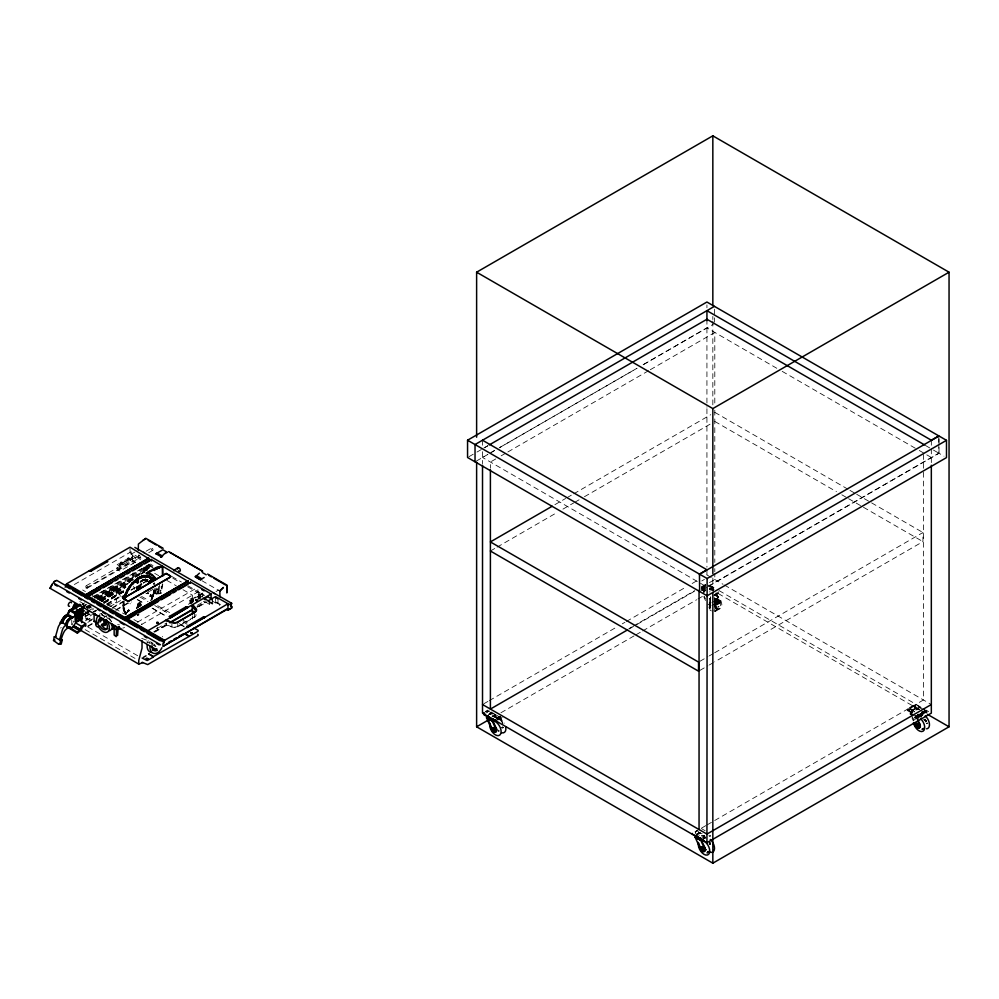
<?xml version="1.0" encoding="UTF-8"?>
<svg xmlns="http://www.w3.org/2000/svg" width="999" height="999" viewBox="0 0 999 999"><rect width="100%" height="100%" fill="white"/><g stroke="black" fill="none" stroke-linecap="round" stroke-linejoin="round"><path stroke-width="0.75" stroke-dasharray="5 3.75" d="M124.101 603.508C122.415 606.618 124.45 601.098 123.214 603.833L124.088 603.471L122.702 603.633M125.087 612.949C126.036 609.74 123.664 613.723 124.8 611.238C126.423 612.787 125.837 612.849 125.162 613.361L124.638 612.849L125.824 612.599M123.501 605.943L123.177 606.605C125.025 603.371 122.34 610.264 123.714 606.168M123.214 608.528L123.601 606.868C125.449 607.242 122.14 609.615 123.826 608.091C124.6 611.825 124.138 606.356 123.489 609.165L123.052 608.578L124.213 608.616M154.483 583.154L154.096 584.328L153.459 583.853L154.096 582.854M155.769 593.843L156.456 588.174M155.32 592.894L156.044 588.011M123.651 611.288L124.425 610.289C125.499 613.985 124.55 608.379 124.151 611.425L125.025 610.589M123.888 604.882C123.514 603.171 121.803 606.281 123.888 604.882L123.501 604.295M124.151 611.425L124.788 610.489C121.728 610.976 126.586 608.304 124.038 609.19L124.7 609.665L124.138 610.988M138.237 613.948L138.574 614.934L138.936 614.048M127.847 611.001L125.687 614.285L126.411 613.386M137.7 614.148L138.574 614.934M114.798 589.31L115.197 588.261M115.11 588.798L116.121 588.423M115.409 588.723L115.659 589.373L116.009 585.789L116.833 586.263L116.833 589.073L114.61 587.762L114.086 588.311L115.909 588.661M118.806 592.757C118.044 591.146 117.445 594.755 118.144 592.544M128.172 610.926L127.909 611.725M127.66 610.801C130.107 608.403 128.371 613.361 128.534 610.052M129.046 610.689L128.559 611.338L129.021 610.739M128.933 610.876L128.184 610.189M130.095 603.633L130.394 603.821M136.289 608.166L137.2 607.879L136.638 608.154M136.813 608.116L139.535 606.293M141.159 605.706L136.888 607.916M137.6 606.48L137.063 606.93M138.112 603.483L138.174 604.507L140.247 602.959M137.899 603.871L138.237 604.532L140.684 603.096M138.199 604.045L139.523 602.734L137.862 604.333M138.661 603.159L139.473 602.697M138.112 603.596L139.048 602.946M140.497 603.184L140.634 603.533M137.175 606.53L141.084 604.145L137.775 605.694M147.577 592.744C147.59 593.381 149.138 593.881 147.702 593.219M148.077 593.868L148.289 588.573M150.799 596.266C149.713 596.615 151.661 593.219 150.562 596.403M157.405 593.993C154.882 595.142 159.403 590.609 158.391 587.35M158.379 591.321L158.941 586.263M162.787 584.14L161.164 593.506L158.529 593.843L159.503 584.14M158.529 593.843L159.615 587.137M162.387 583.903L160.752 593.269L158.129 593.618M123.938 603.533L122.877 603.196M123.676 610.414L124.438 609.427L123.789 609.889M137.775 614.373L137.375 615.646L137.787 614.635M710.376 599.025L710.676 603.446M710.277 601.66L710.664 600.249M710.651 607.729C708.216 607.242 711.525 606.855 709.839 604.882M717.682 602.597C716.733 599.425 716.37 596.141 719.655 601.111C719.268 604.333 714.997 599.787 717.282 600.249C719.58 601.823 713.736 605.294 714.397 602.859M717.582 598.538L717.582 601.298L716.87 601.136M718.568 602.31C719.992 600.149 716.533 596.603 714.297 598.251M924.162 719.442L924.162 720.154L924.162 719.442A1.686 0.974 60 0 1 925.661 721.703M925.836 721.89L925.524 720.404M911.038 713.086L910.064 714.21M924.075 711.825L923.151 713.286A6.081 3.509 0 0 1 917.07 716.795L915.496 716.133M122.74 605.007C125.3 603.309 121.528 607.042 123.913 605.844L122.79 605.993M123.739 604.62L123.177 606.605M716.995 604.582C710.651 607.966 719.467 607.717 716.046 604.033L714.048 605.332M152.06 597.727L153.109 596.715L152.397 596.191M123.489 609.165L124.188 608.304M123.264 602.397C123.739 599.937 122.54 603.671 124.151 601.773M153.784 590.247L154.545 591.058L153.784 590.247L154.82 590.659L153.946 590.471L154.733 589.597L153.671 590.097L155.007 590.222M154.783 583.466L153.796 584.103L154.395 583.029M124.525 612.537L125.462 611.525M87.188 609.115L87.188 619.792L85.777 618.943L92.532 614.348M122.502 563.861C119.78 561.438 126.099 564.11 119.38 564.972L119.38 564.26C121.091 561.288 122.315 564.91 120.404 563.099L121.004 562.037C123.302 563.673 131.044 558.466 127.51 558.99L128.122 557.929L129.458 558.453L131.781 557.117L132.38 558.166C130.657 561.263 128.809 558.041 130.969 559.577L130.357 560.626C128.184 558.941 120.367 564.023 123.851 563.686L123.239 564.735L119.38 564.972M121.691 563.736L123.851 564.385M128.821 558.99C130.969 558.766 127.497 560.489 129.67 558.928M128.809 559.64L129.67 559.64M190.884 603.783L190.884 598.389L191.783 599.163L189.872 600.274L189.872 602.971M193.444 599.163L193.444 601.86M198.863 600.324L198.888 594.805L197.989 594.293L197.989 598.339M153.584 591.808C154.296 592.195 153.559 591.895 154.67 591.745M153.946 592.007L154.545 591.058M123.189 607.991L123.851 607.105L122.877 607.679M704.495 587.25L702.484 588.861L704.495 587.25L706.543 588.436M699.2 832.429L697.165 830.693L695.254 832.354L697.065 833.129A5.819 3.359 0 0 0 696.49 833.915M912.124 707.13L910.114 708.728L912.124 707.13L914.172 708.303A5.819 3.359 0 0 1 918.581 707.979M123.339 603.359L124.051 602.01M154.433 593.256L153.247 593.119L154.433 593.256L153.496 593.706M79.808 601.585L83.466 603.696L82.48 604.208M83.479 604.395L83.641 603.658M112.687 589.785L113.362 590.359M115.447 589.61L115.147 588.698M114.823 589.535L115.822 588.96M118.769 592.907L118.769 592.382M128.209 610.776L125.687 614.285M146.691 593.493L147.84 593.144M156.993 593.756L157.979 591.083M491.983 712.075A5.819 3.359 0 0 0 490.584 712.412L490.571 712.961A5.819 3.359 0 0 1 491.983 712.637M154.508 590.022L153.421 591.695M123.039 605.294L123.913 604.532M150.861 596.465L152.685 595.966C153.958 594.068 152.672 594.992 153.684 595.217M153.234 594.917L153.933 594.805M153.134 595.192L154.058 593.656L153.272 593.256M154.096 591.97L153.122 593.119M154.895 589.235L154.758 588.523M152.248 596.041L153.259 596.753M914.172 708.303L914.16 708.865A5.819 3.359 0 0 1 918.581 708.528M152.872 594.717L153.933 593.031M126.049 614.36L126.324 613.186L125.375 613.948M151.723 597.926L152.859 597.889M712.836 589.86L710.926 588.811L713.736 590.933M914.297 720.004L917.806 716.62L922.477 715.284M925.386 721.703L925.386 720.816M151.124 594.742L150.062 596.216L153.322 595.004M82.58 604.27L83.554 603.771M82.942 604.345L86.164 606.081M113.087 590.347L113.536 589.435M118.619 592.819L117.894 593.344M146.691 593.344L147.278 593.556M147.765 593.693L148.501 593.131M150.399 596.678L149.738 595.829L150.861 594.605M153.471 592.045L154.358 591.495M151.498 599.55L152.285 599.45L151.086 599.388M151.798 597.627L152.81 596.54M150.936 600.674L151.149 600.736M146.029 581.418L147.24 579.782M151.224 599.125L152.535 597.664M698.913 835.389L699.362 835.464M913.823 711.75L914.597 711.75L913.648 711.763M914.035 707.055L915.933 706.368M915.933 705.744L914.035 706.43M918.206 715.871L920.116 715.184M920.116 714.56L918.206 715.247M152.76 596.515L153.521 596.353M710.926 588.811L709.44 589.909M911.45 713.473A5.819 3.359 0 0 1 918.581 709.352L918.543 708.678L917.07 709.777A6.081 3.509 0 0 0 910.988 713.286L910.988 712.599M112.912 589.722L113.012 590.496M116.034 589.085L114.798 588.836M137.525 605.194L140.247 603.071M146.391 593.319L145.954 593.493M140.859 605.531L137.213 607.155M122.54 563.099L120.404 562.387M126.236 612.986L128.371 610.501M918.418 717.981L919.205 717.232M125.924 612.961L125.637 613.923M918.855 714.285L918.693 716.358L920.116 714.36M124.663 613.224L125.412 612.362M125.162 613.361L125.699 612.362M114.997 588.311L116.221 588.486M114.922 589.298C117.02 591.058 115.509 585.963 115.909 588.423M131.731 601.96L131.643 602.06M150.387 596.415L153.022 596.103M710.277 606.668L710.277 605.956M717.207 599.188L717.207 599.899M709.902 607.317L710.614 606.755L709.402 606.418M718.943 601.673L719.605 600.574M124.213 612.2L125.187 611.376M703.046 589.248L701.51 589.835M695.541 833.69L695.541 832.304M908.178 710.089L910.676 709.115M923.463 712.499L925.961 711.525M502.247 727.547L502.772 726.797A2.785 1.611 60 0 1 501.873 727.647M710.601 604.108C707.966 604.27 712.112 605.506 709.402 603.658M709.952 603.945L710.601 605.844M919.992 716.832L920.666 716.208M138.574 554.907C136.988 557.205 141.121 559.952 142.67 556.843M140.147 557.642L140.147 556.143L138.861 555.407M123.139 602.797L124.188 602.047M123.376 610.102L124.038 609.19L123.726 610.002M703.895 837.849L705.157 837.924M702.347 588.498L704.395 590.222A5.819 3.359 0 0 0 703.621 591.895L703.621 591.346M697.265 833.516L697.065 833.653A5.819 3.359 0 0 0 696.49 834.465M909.977 708.366L912.025 710.089A5.819 3.359 0 0 0 911.45 712.649M122.977 609.003L123.814 608.379M131.98 578.396C131.506 581.093 133.479 576.585 131.856 579.495M132.13 578.483L131.693 579.395M137.949 605.232L140.497 603.034M137.213 606.368L141.034 604.108M154.658 583.866L153.659 583.866M917.856 715.172L918.643 714.385A5.819 3.359 0 0 0 922.689 712.087M154.258 592.544L153.571 593.431M101.873 615.584L102.722 615.059M74.338 584.527L130.045 552.36L142.208 559.378M134.853 552.085L131.194 554.195L131.194 550.686M117.158 564.722L132.592 555.819L135.439 557.454L135.439 562.15L119.992 571.066L117.158 569.418L117.158 564.722L119.992 566.371L119.992 571.066M120.404 563.099L121.004 562.037M127.51 558.99L128.122 557.929M121.716 563.099L129.008 559.415L130.969 560.277M127.51 558.291L129.458 559.153L132.38 557.467M123.851 563.686L123.239 564.735M130.969 559.577L130.357 560.626M86.014 585.876L139.435 555.069M146.116 551.211L151.448 548.139M117.158 569.418L132.592 560.501L135.439 562.15M135.814 562.474L133.117 560.926L82.717 590.022L85.415 591.57M87.3 588.111L140.722 557.305M148.739 552.684L152.747 550.374M92.058 597.277L148.839 564.497L148.938 568.069L96.116 598.451M93.569 596.753L148.988 564.76L152.123 566.683M153.109 567.956L148.839 565.496L145.08 567.657L145.08 569.068L147.515 567.657L147.827 568.419L143.756 570.766L143.456 568.244C153.284 559.203 148.401 573.876 149.251 565.372M147.24 568.868L146.329 568.344L146.741 566.82L149.076 568.169M82.218 604.37L84.915 602.809M94.381 597.34L149.8 565.347M94.98 597.926L116.009 585.789M94.768 598.289L148.988 566.982M145.08 569.068L147.827 567.832M143.456 570.591L147.827 568.419M113.374 588.249L113.786 591.296L113.374 588.249L116.833 586.263M86.813 604.183L84.103 605.744L86.913 604.233M96.491 598.476L148.988 568.281M97.727 597.989L149.088 568.331L148.988 564.76M115.709 588.661L116.034 588.099M97.577 598.901L144.892 571.578M97.577 599.013L139.485 574.825M140.834 574.038L144.892 571.703M97.602 599.238L134.228 578.084M140.984 574.3L145.042 571.84M115.709 589.248L115.609 588.374M85.552 607.005L88.262 605.444M98.826 599.238L134.228 578.908M98.539 599.625L132.492 580.032M99.151 599.75L113.786 591.296M86.651 607.192L89.361 605.631M129.907 582.217L100.175 599.388L130.02 582.28M86.751 607.255L89.46 605.694M86.813 607.467L89.61 605.956M100.325 599.662L130.17 582.542M87.188 607.592L91.658 605.019M99.638 600.411L107.467 595.879L107.467 592.132L105.444 590.958L105.444 594.705L107.467 595.879M111.538 593.531L111.538 589.785L109.503 588.611L109.503 592.357L111.538 593.531L116.408 590.721L116.408 602.921L113.811 602.11L106.993 606.006M87.625 608.041L90.335 606.48M99.788 601.023L125.474 586.188M87.725 608.104L90.434 606.543M101.249 600.299L125.574 586.251M87.775 608.304L90.584 606.805M101.299 600.499L125.737 586.513M101.523 601.198L126.011 587.05M89.136 608.466L91.833 606.905M101.149 601.523L125.737 587.449M87.625 611.326L93.032 608.204M103.846 601.96L125.474 589.472M85.077 613.149L90.484 610.027M103.996 602.222L124.276 590.521M140.497 581.156L143.207 579.595M85.177 613.211L93.294 608.528M104.108 602.285L123.027 591.358M140.597 581.206L143.307 579.645M84.927 614.173L90.484 610.963M103.846 603.246L124.276 591.458M140.497 582.092L145.754 579.058M85.027 614.235L93.294 609.465M103.946 603.309L124.226 591.608M140.447 582.242L146.403 578.796M145.28 580.094L142.745 578.983M144.168 580.094L145.792 581.031L148.227 579.62M85.027 616.47L91.783 612.562M93.132 611.788L95.842 610.227M106.656 603.983L121.528 595.392M130.981 589.934L135.04 587.587M143.157 582.904L147.203 580.569M146.841 580.956L147.24 580.719M85.177 616.733L91.933 612.824M93.294 612.05L95.991 610.489M106.806 604.245L121.678 595.654M131.144 590.197L135.19 587.849M143.307 583.166L147.365 580.831M94.006 612.112L96.653 610.576M107.255 604.457L120.517 596.803M143.968 580.207L146.841 581.893L147.652 581.418M85.415 620.816L92.495 616.72M109.728 606.768L120.542 600.536M92.67 618.968L90.022 620.504L90.022 614.397M112.562 607.492L125.812 599.837M87.837 622.34L91.833 620.029M111.838 608.478L126.311 600.124M103.759 615.746L103.659 615.809A1.536 0.887 60 0 0 103.846 615.671M87.8 625.998L93.169 622.901M115.971 609.74L128.034 602.772M87.837 626.56L93.332 623.388M103.958 617.257L106.618 615.721M115.834 610.389L127.872 603.446M149.288 591.445L153.259 589.148M137.712 605.594L140.559 603.945M137.612 606.593L140.847 604.595M141.084 604.857L137.425 607.192M137.6 607.292L141.259 605.069M137.4 622.227L196.541 588.086M141.433 624.587L197.889 591.995L204.083 595.579M190.884 598.389L192.832 598.551L198.863 594.929M197.989 594.293L199.937 594.455L202.26 593.119L202.872 596.166M189.872 600.274L193.731 600.037M194.655 598.214L199.5 595.416L201.448 595.579L200.587 594.929L202.872 593.468M188.312 604.32L193.456 601.361M198.601 598.389L202.46 596.153M215.984 591.558L218.656 590.022M157.18 628.458L166.521 623.064M197.24 605.344L205.257 600.724M153.834 631.743L168.619 623.214M196.84 606.917L204.907 602.26M154.058 632.08L168.644 623.663M197.215 607.167L206.518 601.798M154.795 632.13L166.309 625.486L171.903 626.972A5.632 3.247 0 0 0 177.76 626.848L194.543 617.157A5.357 3.084 0 0 0 195.904 614.397M199.013 606.593L206.581 602.222M204.995 601.735L209.465 604.32L211.913 602.909M207.842 601.498L212.312 604.083L215.559 602.197L220.617 605.119M483.866 448.039L487.899 445.704M468.906 456.718L475.636 452.834M476.973 452.06L483.703 448.176M485.039 447.402L487.737 445.854M499.987 447.365L637.05 368.231L499.25 447.839M643.768 364.348L706.93 327.884L776.797 368.281M476.386 461.038L487.899 454.395L482.517 457.455L706.93 587.012L938.81 453.171L938.81 444.543M643.131 364.76L713.161 324.338M495.766 458.941L490.397 462.038L490.397 468.256M501.148 455.831L506.518 452.734M507.867 451.96L648.963 370.492M650.299 369.717L714.797 332.48L714.797 403.946M554.895 504.67L565.646 498.464M566.995 497.689L572.365 494.592M573.713 493.818L710.776 414.685M490.397 551.011L495.766 547.902M497.115 547.127L557.579 512.212M562.961 509.115L573.713 502.909M575.049 502.135L579.083 499.8M584.465 496.703L710.776 423.776M483.866 703.746L487.899 701.423M489.248 700.649L616.895 626.947M622.277 623.838L624.962 622.29M626.298 621.515L686.775 586.6M692.145 583.503L697.527 580.394M701.748 580.956L704.432 579.408M485.214 711.613L487.899 710.064M628.995 628.596L631.68 627.047M633.016 626.273L694.829 590.584M701.548 586.7L705.581 584.378M628.808 629.158L635.526 625.287M636.863 624.512L694.642 591.146M701.36 587.275L708.079 583.391M709.427 582.617L714.797 579.507L714.797 573.301M485.414 711.987L487.899 710.564M701.373 588.011L706.343 585.152M486.663 712.1L489.135 710.664M486.625 712.886L488.548 711.238L490.584 712.412M701.373 588.836L706.343 585.976M701.947 589.934L705.681 587.774M702.334 589.934L707.704 586.825M709.053 586.051L939.01 453.284L943.993 456.168M500.911 712.774L634.54 635.626M635.901 634.84L641.296 631.73M642.644 630.943L696.64 599.775M697.989 599L703.383 595.879M500.599 716.495L499.562 717.394A6.081 3.509 0 0 1 497.777 719.879M500.312 717.732L497.827 719.155A6.081 3.509 0 0 0 499.562 716.708L499.562 717.394M713.786 595.179L718.756 592.32A1.686 0.974 0 0 0 719.193 591.883L719.193 592.707M497.827 719.992L502.797 717.12M713.786 596.003L718.756 593.144A1.686 0.974 0 0 0 718.756 591.758M714.26 599.412C720.092 595.591 719.205 608.903 714.273 602.622A2.785 1.611 60 0 0 717.045 604.233A2.785 1.611 60 0 0 717.045 601.023A2.785 1.611 60 0 0 714.26 599.412L717.107 604.258M707.966 604.695L710.564 603.196M711.862 602.447L717.07 599.45M714.372 601.398L716.52 600.149M717.182 598.763L719.28 599.712M711.912 605.544L718.418 601.785M502.872 727.871L503.471 727.522A3.372 1.948 60 0 1 501.785 727.359M715.421 611.313L720.167 608.578M699.887 661.313L707.954 656.655M709.29 655.881L713.323 653.558M714.672 652.772L922.951 532.529L922.951 541.62L714.672 661.862M699.887 670.404L707.954 665.746M709.29 664.972L713.323 662.649M695.279 831.568L699.013 829.407M695.017 831.93L697.165 830.693M701.748 827.984L705.769 825.661M707.117 824.887L923.463 699.974L923.463 470.042M911.1 713.773L910.364 714.035M914.947 717.157L919.692 714.41A8.104 4.683 60 0 0 918.019 718.119M915.596 717.344L916.682 716.72M709.14 843.231C709.877 842.095 710.664 845.079 709.69 843.643M927.06 723.413L926.46 723.763A3.372 1.948 60 0 0 927.072 722.876M703.184 837.612L703.358 836.325L701.66 836.063M714.048 606.955L716.47 606.78M492.694 716.758L494.268 716.758M122.34 563.249L122.353 562.549M113.574 590.022L116.408 590.721M82.855 604.045L83.079 604.095M150.687 596.353L149.912 596.465M128.309 610.114L129.071 610.002M717.981 592.732L718.331 591.658M122.952 602.135L123.676 601.91M710.002 598.264L710.863 597.989M719.28 601.76L717.582 601.298M714.472 604.058L714.535 602.859M713.848 610.564C723.401 610.064 722.277 597.852 714.847 595.404M916.895 718.618L916.008 718.893L918.668 717.844M924.325 719.867L925.261 720.554M701.51 590.659L703.046 590.072L702.097 588.798M923.813 711.425C928.346 709.49 923.7 715.609 923.463 711.675M708.853 835.813L710.651 835.339M710.651 836.175L709.327 836.538M154.358 590.484L154.82 590.659M137.924 614.797L138.873 614.934M151.324 599.937L150.462 600.424M702.097 589.622L703.046 589.872M909.14 709.715L908.178 709.465M909.727 709.49L910.676 709.74M924.412 712.125L923.463 711.875M925.012 711.912L925.961 712.15M912.162 709.952L910.214 708.791M123.963 607.305L123.339 607.454M709.827 589.435L712.487 589.822M161.751 586.55L160.976 587.075M157.692 588.973C157.305 591.333 156.98 587.262 157.118 589.972M156.793 589.76L157.343 588.811M160.976 590.309C160.727 592.607 160.102 588.661 160.402 591.296M155.856 593.119L156.281 594.143M159.89 593.006L160.664 592.469M702.522 588.923L704.532 590.084M153.759 593.481L154.208 593.681M151.074 643.606L151.761 642.095L150.674 643.131M924.05 719.367L925.286 720.042M500.699 717.082L499.875 716.807M497.677 719.268L500.149 719.917L503.596 723.551M702.896 837.162L703.683 837.949M709.215 598.751L710.252 598.851M909.952 713.648L912.774 715.222M926.66 721.703L925.211 721.166M709.365 843.431L710.301 844.118M709.902 604.557L709.402 604.432A1.349 0.774 60 0 0 710.589 606.093M166.309 625.012L172.34 626.723A4.595 2.647 0 0 0 177.884 626.298L194.131 616.92A4.595 2.647 0 0 0 195.329 614.36M159.99 591.071L160.564 590.072M114.548 587.737L114.173 588.511M84.515 605.631C85.926 604.045 83.429 606.83 82.892 604.695M141.683 638.361L150.225 641.483M146.666 642.007L149.513 643.044M714.847 607.542L719.105 606.83L716.108 606.53L713.96 604.62M924.462 720.004L925.161 720.616L924.799 719.392M709.427 842.956L710.564 843.968A1.349 0.774 60 0 0 709.34 843.168M122.34 563.523L122.353 564.223M925.374 445.417L932.092 449.3M933.441 450.074L938.81 453.171M782.18 371.341L917.894 449.737M919.242 450.462L931.33 457.492M714.797 412.35L848.613 489.61M849.962 490.384L855.369 493.506M856.717 494.293L870.241 502.097M871.59 502.872L922.951 532.529M714.797 421.441L836.45 491.683M841.857 494.805L847.264 497.914M848.613 498.701L862.125 506.505M863.473 507.28L922.951 541.62M706.93 574.962L723.051 584.278M724.4 585.052L931.33 704.52M709.615 585.152L717.682 589.81M719.018 590.584L924.612 709.278M925.961 710.064L928.645 711.613M708.728 585.152L714.997 588.761M921.365 707.916L916.358 705.019A1.686 0.974 0 0 0 913.973 705.019L907.766 708.603A1.686 0.974 0 0 0 907.766 709.977L912.774 712.874M922.626 708.641L926.385 710.813A1.686 0.974 0 0 1 926.385 712.187L920.179 715.771A1.686 0.974 0 0 1 917.781 715.771M708.728 585.976L714.997 589.597M922.626 709.465L916.358 705.843A1.686 0.974 0 0 0 913.973 705.843L907.766 709.427A1.686 0.974 0 0 0 907.766 710.813L911.525 712.974M923.875 710.189L926.385 711.638A1.686 0.974 0 0 1 926.385 713.011L920.179 716.595A1.686 0.974 0 0 1 917.781 716.595M718.231 593.543L919.355 709.652M920.703 710.439L926.098 713.548M711.962 590.259L710.277 589.972M922.552 711.837L923.938 712.637L923.039 712.811M714.372 599.3L715.721 600.536A1.686 0.974 60 0 0 717.444 602.672A1.686 0.974 60 0 0 717.444 600.287A1.686 0.974 60 0 0 715.646 600.449C717.831 603.046 718.206 608.104 714.435 609.527L715.671 606.78L714.185 602.272M912.387 714.51L916.533 716.907L914.547 716.458M701.398 828.583L705.157 830.756M494.318 713.948L499.75 717.082L503.121 724.45M502.11 722.639L502.784 723.026M201.923 580.706L218.644 590.359M150.312 564.06L153.009 565.621M171.928 576.535L181.381 581.992M188.137 585.901L204.345 595.254M220.517 604.595L215.559 601.735L212.312 603.608L207.842 601.036M140.597 559.627L130.994 554.083L130.994 550.561M148.651 564.273L152.997 567.02M172.827 578.234L179.545 582.105M187.6 586.763L202.372 595.292M211.763 600.711L219.83 605.369M207.842 600.561L212.312 603.146M132.38 558.166L131.781 557.117M146.329 567.057L148.664 568.406M147.24 568.406L146.741 566.82M145.08 567.657L145.379 569.243M203.409 601.398L205.307 602.484M143.906 567.145L147.939 569.48M154.683 573.364L158.729 575.699M166.808 580.369L176.249 585.814M182.979 589.71L192.42 595.154L192.42 602.622M143.456 568.244L145.792 569.592M147.827 571.116L143.756 568.781L143.756 570.766M119.38 564.26L119.992 565.322M152.859 594.58L153.621 595.179M150.337 594.929L151.061 595.317M151.998 598.438L151.224 598.988M141.608 596.428L148.314 600.299M157.705 605.731L171.129 613.473M183.204 620.441L187.225 622.764M139.885 596.965L148.002 601.648M154.758 605.544L169.618 614.123M183.117 621.927L187.175 624.263M116.284 586.738A2.16 1.249 -60 0 1 115.597 590.072A2.16 1.249 -60 0 1 113.736 588.998A2.16 1.249 -60 0 1 116.284 586.738L116.683 586.975A2.16 1.249 -60 0 1 116.009 590.309A2.16 1.249 -60 0 1 114.136 589.235A2.16 1.249 -60 0 1 116.683 586.975M137.725 599.687L143.082 602.772M152.472 608.191L167.22 616.708M179.283 623.676L184.653 626.773M137.188 599.625L143.943 603.521M152.048 608.204L166.908 616.783M180.419 624.587L184.478 626.922M123.539 592.419L120.13 590.459L120.13 596.553M92.158 595.466L124.5 614.135M133.928 619.58L142.02 624.25M85.477 611.775L88.886 613.748M81.893 612.524L85.552 614.635M85.477 617.869L90.522 620.791M87.887 626.985L137.874 655.844M85.19 629.645L137.874 660.064M710.414 606.206L709.278 604.545M161.338 586.313L161.314 587.287M160.252 592.232L160.227 593.219M128.771 609.827L128.946 610.776M718.069 599.437L719.355 603.384L716.495 605.881L717.195 604.345M717.207 600.337L718.069 601.423M716.882 601.748L716.308 600.549M709.69 604.745L709.402 604.432A1.349 0.774 60 0 1 710.589 603.97M709.352 606.568L709.977 607.23M708.94 607.754L710.114 608.99M710.014 842.681L710.489 843.181A2.785 1.611 60 0 0 710.027 842.669M911.812 714.497L911.076 713.074M709.253 605.519L710.651 606.98A2.785 1.611 60 0 1 709.24 605.519A1.349 0.774 60 0 1 709.315 607.042M99.288 614.298L101.461 613.386L102.572 615.309M101.361 613.448L102.472 615.372M925.848 720.217L926.16 720.866A2.785 1.611 60 0 1 926.373 721.515L926.16 720.866M716.308 592.757L719.804 600.436A3.372 1.948 60 0 1 719.018 603.683A3.372 1.948 60 0 1 715.784 601.061L714.048 597.19M715.709 593.106L719.205 600.774A3.372 1.948 60 0 1 718.418 604.033A3.372 1.948 60 0 1 715.184 601.41L714.023 598.826M709.465 598.264L710.589 600.724M709.427 599.837L710.551 602.297M500.349 716.745L503.159 722.876M715.509 606.218L716.046 604.033M920.516 714.485L921.677 717.07M919.917 714.834L921.078 717.419M910.801 713.598L913.698 720.054M911.937 717.819L913.098 720.391M704.332 596.303L705.494 598.888M703.733 596.653L705.469 600.524M704.407 835.476L705.556 838.049M703.808 835.813L704.957 838.398M495.192 714.722L497.514 719.879M494.018 713.773L495.754 717.644M709.203 843.718L709.54 844.58M138.012 614.323L138.224 614.972M133.591 586.301L134.515 589.248M922.939 711.825L923.151 713.286M939.01 438.886L939.01 446.091M939.01 447.527L939.01 453.284M938.81 437.337L938.81 443.094M931.33 440.222L931.33 447.415M931.33 448.863L931.33 463.711M926.822 711.251L926.822 712.574M923.463 454.508L923.463 468.481M922.901 712.599L922.901 712.05A5.819 3.359 0 0 1 917.07 715.409M918.418 714.397L918.418 714.597A5.07 2.922 0 0 0 919.604 714.31M907.329 709.04L907.329 710.376M714.797 410.164L714.797 562.425M714.797 568.631L714.797 571.74M714.41 309.215L714.41 316.421M714.41 317.857L714.41 322.178M712.836 316.421L712.836 319.53M712.836 321.091L712.836 405.157M712.836 577.971L712.836 590.734M706.93 304.907L706.93 307.779M706.93 319.255L706.93 407.167M706.93 408.728L706.93 567.195M706.93 569.78L706.93 575.536M703.808 837.312L703.808 838.173M703.358 836.325L703.358 837.187M482.517 440.222L482.517 445.979M482.517 451.685L482.517 463.711M217.994 598.925L217.994 603.608M215.559 596.578L215.559 602.197M212.312 599.388L212.312 604.083M209.465 601.498L209.465 604.32M202.26 593.119L202.26 597.165M200.587 598.975L200.587 594.929L200.549 597.502M199.937 594.455L199.937 597.152M199.5 594.455L199.5 598.501M198.601 593.93L198.601 597.976M197.889 589.647L197.889 591.995M194.543 613.636L194.543 617.157M192.832 598.551L192.832 602.21M192.42 616.071L192.42 619.055M191.783 598.913L191.746 604.432M191.496 598.039L191.496 602.085M190.472 600.624L190.472 603.321M177.76 622.152L177.76 626.848M171.903 622.277L171.903 626.972M166.309 623.139L166.309 625.486M146.841 580.019L146.841 581.893M145.991 581.381L145.991 579.57L147.215 580.032L145.792 579.208L145.792 581.031M145.28 576.223L145.28 580.269M133.117 560.926L133.117 563.911M133.117 572.877L133.117 578.846M132.592 555.819L132.592 560.501M130.045 548.488L130.045 552.36M129.458 558.453L129.458 559.153M129.458 559.415L129.458 560.114M129.008 558.453L129.008 559.153M129.008 559.415L129.008 560.114M121.903 562.549L121.903 563.261M121.903 563.511L121.903 564.223M113.986 608.079L113.986 608.778M85.552 612.062L85.627 618.618M71.753 620.067L71.753 624.512M73.526 621.041A5.457 3.147 -60 0 1 73.227 622.327M72.69 623.613A5.457 3.147 -60 0 1 71.953 624.837M60.639 628.109A6.481 3.746 -60 0 1 61.226 627.434M109.028 617.794A9.191 5.307 60 0 1 111.413 621.915M103.946 615.609A1.536 0.887 60 0 1 103.521 615.796M147.465 642.881A9.191 6.181 -69.9 0 1 148.264 640.609M154.758 644.929A2.298 1.548 -69.9 0 1 153.983 645.666M152.06 644.592A2.298 1.548 -69.9 0 1 152.335 642.894M155.507 645.591A2.01 1.349 -69.9 0 1 154.77 646.016M153.784 645.691A2.01 1.349 -69.9 0 1 153.584 645.342M153.446 644.43A2.01 1.349 -69.9 0 1 153.521 643.918M162.412 636.463A2.298 1.548 -69.9 0 1 162.65 636.85M155.969 646.453A2.01 1.349 -69.9 0 1 154.72 644.367M152.847 642.981A2.298 1.548 -69.9 0 1 151.998 644.48M149.638 643.169A2.298 1.548 -69.9 0 1 149.937 642.02M119.48 624.85A18.382 10.614 60 0 1 117.632 624.587M111.738 621.553A18.382 10.614 60 0 1 107.992 617.919M102.497 614.71A2.298 1.324 60 0 1 102.248 614.173M107.705 618.381A19.243 11.114 60 0 1 105.944 616.096M124.563 627.484A22.115 12.775 60 0 1 122.677 628.109M104.745 617.295A22.115 12.775 60 0 1 103.509 615.421M128.883 603.121A1.723 0.999 0 0 1 127.56 603.121M157.318 627.26A1.299 0.749 60 0 1 156.294 628.221M709.577 844.13A1.349 0.774 60 0 1 709.727 842.881M709.203 843.069A1.686 0.974 60 0 1 710.351 844.093M704.732 837.974A8.104 4.683 60 0 1 705.918 837.612M709.302 843.868A2.785 1.611 60 0 1 709.715 844.455M705.019 837.699A5.819 3.359 0 0 1 703.621 838.036M703.071 837.612A1.349 0.774 0 0 1 703.421 837.961M701.41 835.351A2.697 1.561 0 0 1 704.457 836.076A2.697 1.561 0 0 1 704.02 837.961M703.071 837.412A1.349 0.774 0 0 1 703.458 837.961M697.727 834.153A5.07 2.922 0 0 1 699.575 833.079M697.065 833.928A5.819 3.359 0 0 1 699.2 832.704M705.694 837.412A5.07 2.922 0 0 1 704.645 837.874M697.727 833.878A5.07 2.922 0 0 1 699.575 832.804M697.065 834.49A5.819 3.359 0 0 1 700.611 832.916M696.852 834.415A6.081 3.509 0 0 1 700.536 832.779M697.814 834.377A6.081 3.509 0 0 1 702.11 833.341M926.198 720.416A1.349 0.774 60 0 1 925.361 721.59M924.537 720.566A1.349 0.774 60 0 1 925.361 719.392M913.261 720.866A8.104 4.683 60 0 1 918.993 717.557M920.878 714.048A8.104 4.683 60 0 1 922.264 714.185M912.025 712.899A5.819 3.359 0 0 1 912.025 709.552M918.168 714.297A1.274 0.737 0 0 1 917.706 715.309M927.434 723.064A3.372 1.948 60 0 1 926.56 723.563M924.1 719.667A1.349 0.774 60 0 1 925.598 721.865M918.381 714.185A1.349 0.774 0 0 1 917.744 715.072M919.405 714.21A2.697 1.561 0 0 1 917.769 714.934M920.653 713.835A5.07 2.922 0 0 0 922.139 711.775L922.139 712.05A5.07 2.922 0 0 1 918.381 714.872M912.686 713.236A5.07 2.922 0 0 1 913.486 709.702A5.07 2.922 0 0 1 919.604 709.24M912.174 712.811A5.07 2.922 0 0 1 918.381 709.228M911.45 712.924A5.819 3.359 0 0 1 918.581 708.803M922.901 711.775A5.819 3.359 0 0 1 917.07 715.134M922.939 711.688A6.081 3.509 0 0 1 915.496 715.996M911.812 714.36A6.081 3.509 0 0 1 912.249 710.464A6.081 3.509 0 0 1 918.643 709.215M922.701 711.725A5.819 3.359 0 0 1 915.559 715.846M918.98 714.397A2.697 1.561 0 0 1 917.769 714.797M918.243 714.21A1.349 0.774 0 0 1 917.744 715.272M497.29 718.156A8.104 4.683 60 0 1 504.208 723.201M498.526 717.007A5.819 3.359 0 0 1 496.391 718.244M503.246 727.509A3.372 1.948 60 0 1 501.798 727.959M492.132 716.183A2.697 1.561 0 0 1 495.129 716.295A2.697 1.561 0 0 1 496.091 717.931M492.132 716.046A2.697 1.561 0 0 1 495.392 716.295A2.697 1.561 0 0 1 495.829 718.181M498.376 716.907A5.07 2.922 0 0 1 497.065 718.219M489.91 714.085A5.07 2.922 0 0 1 493.481 713.236A6.081 3.509 0 0 0 489.185 714.223M499.113 717.02A5.819 3.359 0 0 1 496.403 719.068M488.436 714.472A5.819 3.359 0 0 1 491.983 712.911M498.376 716.633A5.07 2.922 0 0 1 497.065 717.944M489.098 714.422A5.07 2.922 0 0 1 492.17 713.049M499.113 716.745A5.819 3.359 0 0 1 496.403 718.793M499.313 716.708A5.819 3.359 0 0 1 497.602 719.08M489.373 714.322A5.819 3.359 0 0 1 493.481 713.348M490.447 714.36A6.081 3.509 0 0 1 493.481 713.885M709.265 605.918A1.349 0.774 60 0 0 710.664 606.056A1.686 0.974 60 0 1 709.44 604.033A1.686 0.974 60 0 1 710.639 603.346M709.265 604.008A1.349 0.774 60 0 1 710.664 605.481M709.315 604.695A1.349 0.774 60 0 1 709.315 606.83M714.635 594.305A8.104 4.683 60 0 1 721.84 604.87A8.104 4.683 60 0 1 714.635 607.092M710.576 600.074A8.104 4.683 60 0 1 710.576 596.653M711.363 610.913A8.104 4.683 60 0 1 709.877 609.827M714.235 600.224A8.104 4.683 60 0 1 714.235 611.688M710.639 602.447A2.785 1.611 60 0 0 709.24 602.31L710.439 601.623A2.785 1.611 60 0 0 710.439 604.832M703.82 592.22A5.819 3.359 0 0 1 704.395 589.672M709.44 587.986A5.819 3.359 0 0 1 714.485 589.672M710.364 608.254A3.372 1.948 60 0 1 709.128 607.542M710.339 607.654A3.372 1.948 60 0 1 709.14 606.593M704.382 591.895A5.07 2.922 0 0 1 705.856 589.835M709.44 588.973A5.07 2.922 0 0 1 713.024 589.835M704.382 592.182A5.07 2.922 0 0 1 705.856 590.109M713.024 590.109A5.07 2.922 0 0 0 709.44 589.248A6.081 3.509 0 0 1 712.487 589.685M703.621 592.182A5.819 3.359 0 0 1 705.319 589.797M709.44 588.811A5.819 3.359 0 0 1 713.561 589.797M703.82 591.858A5.819 3.359 0 0 1 705.319 590.347M709.44 589.36A5.819 3.359 0 0 1 713.561 590.347M709.44 588.536A5.819 3.359 0 0 1 713.561 589.522M703.571 591.82A6.081 3.509 0 0 1 705.144 590.247M709.44 591.858A2.697 1.561 0 0 1 710.139 591.908M715.309 594.33A6.081 3.509 0 0 1 714.71 595.167M704.183 591.658A6.081 3.509 0 0 1 705.144 590.933M914.085 706.156C914.547 710.539 917.394 702.821 914.085 706.156M908.353 709.09C907.941 713.348 913.348 706.955 908.353 709.09M494.617 450.462L489.248 453.571L494.617 450.512M495.179 717.844L494.73 716.87L495.179 717.844M152.522 598.239L151.673 597.902L152.522 598.239M111.126 590.022L109.915 589.31L109.915 592.132L111.126 592.832L111.126 590.022M107.068 592.357L105.844 591.658L105.844 594.48L107.068 595.179L107.068 592.357M925.449 719.617L924.974 719.118A2.785 1.611 60 0 1 925.461 719.605M151.186 548.726A1.299 0.749 60 0 0 152.56 550.437A1.299 0.749 60 0 0 152.56 548.601A1.299 0.749 60 0 0 151.186 548.726M85.739 586.463A1.299 0.749 60 0 0 87.113 588.174A1.299 0.749 60 0 0 87.113 586.338A1.299 0.749 60 0 0 85.739 586.463M716.783 600.062A1.349 0.774 60 0 0 718.219 601.848A1.349 0.774 60 0 0 718.219 599.937A1.349 0.774 60 0 0 716.783 600.062M714.697 601.273A1.349 0.774 60 0 0 716.133 603.059A1.349 0.774 60 0 0 716.133 601.148A1.349 0.774 60 0 0 714.697 601.273M714.872 599.999A2.785 1.611 60 0 0 717.831 603.671A2.785 1.611 60 0 0 717.831 599.737A2.785 1.611 60 0 0 714.872 599.999M716.183 600.411A1.349 0.774 60 0 0 717.619 602.197A1.349 0.774 60 0 0 717.619 600.287A1.349 0.774 60 0 0 716.183 600.411"/><path stroke-width="1.5" d="M211.089 599.15L211.089 593.993L190.584 582.155L127.21 618.743L126.998 620.729L123.751 618.856L188.137 581.443L151.174 559.403L87.8 595.991L87.6 597.989L84.341 596.103L93.681 590.022M123.139 598.563L166.209 573.476L170.067 575.936A1.723 0.999 -0.1 0 1 170.067 577.347L129.445 600.799A1.723 0.999 0 0 1 127.173 600.886L123.139 598.339L166.209 573.476L170.067 575.699A1.723 0.999 -0.1 0 1 170.067 577.11L129.445 600.561A1.723 0.999 0 0 1 126.998 600.561L123.139 598.339M138.287 550.312L138.399 544.055L145.754 538.286L163.149 548.289M84.341 596.103L148.739 558.691L84.341 595.404M151.174 559.403L151.586 561.038M123.751 618.856L188.137 581.443M190.584 582.854L190.584 582.155M200.637 579.957L195.354 576.91L199.413 573.176M226.848 585.726L226.848 592.994L227.16 585.252L207.655 574.063M138.137 578.896L138.461 578.071L139.585 578.409L139.311 577.335L138.936 578.346C139.985 577.484 140.359 579.208 140.909 576.985L140.185 576.848L140.484 577.984L140.609 576.96M62.225 623.001L62.25 622.277L66.483 625.461A5.457 3.147 -60 0 0 67.87 627.684L66.771 628.808A6.481 3.746 -60 0 0 64.361 631.306A20.392 11.776 -60 0 0 61.476 638.561L61.251 639.422L59.64 639.622L62.313 630.157A5.582 3.222 -60 0 1 65.622 625.349L66.508 624.75M62.837 623.351L62.875 622.177A5.457 3.147 -60 0 1 65.822 616.87A5.457 3.147 -60 0 1 69.83 616.333M65.884 625.112L65.922 623.925A5.457 3.147 -60 0 1 72.19 617.632M138.112 578.134C138.736 580.544 138.124 576.523 137.8 579.033L138.774 578.246M144.805 576.473C145.13 576.535 146.865 576.573 146.016 576.623M112.662 629.345L112.875 626.098M138.998 577.335L139.423 578.533M150.025 581.493L152.098 578.209L152.635 578.696L151.498 579.07L152.098 578.209M130.569 585.938C129.62 587.262 135.04 581.718 133.354 582.704M139.635 578.446L139.311 577.335M227.884 605.332L231.543 603.221L230.732 606.031L231.681 606.418L231.543 607.904L227.884 610.014M138.299 581.356C139.585 583.566 135.901 582.579 137.712 582.529C139.735 581.868 135.165 577.11 137.338 579.158C136.401 581.693 135.389 579.095 135.539 580.694M137.013 587.674L137.1 588.423M141.284 584.028C141.321 585.127 130.444 589.947 140.747 585.938M138.849 588.973L138.699 589.872L139.148 589.148M137.625 589.435L140.01 588.061L139.76 588.911M152.585 578.334L149.238 582.604L149.238 581.068M146.703 575.923L146.703 575.923C146.241 578.945 148.539 573.476 146.541 576.435L147.19 576.723M81.643 622.689L82.717 606.455M491.92 728.558C494.38 724.812 496.678 733.079 492.782 730.781M492.957 727.522L492.582 728.87L491.87 728.721M493.943 731.293L493.943 728.546L494.655 728.696M700.536 848.014C704.02 857.017 704.582 841.957 700.536 848.725M702.572 850.761L702.609 848.538L701.186 847.202M703.608 849.724L703.608 849.013M915.496 724.45C917.956 720.704 920.266 728.983 916.37 726.685M916.545 723.413L916.17 724.774L915.459 724.625M917.532 727.197L917.569 724.974L916.145 723.638M140.085 577.747C140.709 575.424 141.608 579.545 142.07 576.635C141.009 575.024 141.334 579.295 140.822 576.86M153.122 579.27C150.2 582.317 154.458 577.884 151.648 579.258M146.953 575.486L147.715 576.048C147.115 579.195 149.213 573.476 147.502 576.598L148.127 576.923L148.364 575.899M141.396 576.211L141.621 577.497L142.283 576.598C142.745 579.12 143.444 574.413 142.333 576.885L142.807 577.097M141.683 576.273L141.895 577.422L141.708 576.435M61.251 639.422L62.263 640.009L61.289 643.731L58.654 644.255L53.534 640.484L54.296 636.813L55.969 636.363M59.828 644.118L60.589 640.446L59.64 639.622M155.607 579.969A24.7 14.261 -60 0 0 147.927 573.826C143.494 573.938 150.574 572.39 150.674 570.479C152.06 570.042 160.327 564.622 155.657 568.631L149.937 571.865M147.427 576.86L148.476 576.111L148.589 577.322L149.388 576.061L148.401 576.873L149.026 577.222L149.388 576.061M494.98 730.269L494.98 729.557M701.211 847.627L701.585 846.977M918.568 726.161L918.568 725.449M125.125 597.926L124.425 596.815L127.373 596.303M143.506 576.598L144.293 575.986L143.431 576.61L143.731 575.524L144.106 576.81L142.857 576.061L142.407 576.86M149.026 577.36L149.875 576.236L149.862 577.622L149.875 576.236M139.922 587.162L137.375 589.21L139.698 588.261M141.571 584.315L140.672 584.515M149.9 581.406L149.45 582.33L148.839 581.643M149.962 581.793L150.062 580.819M151.536 579.258C152.947 576.136 149.525 579.482 151.561 577.709M162.637 566.383L160.315 566.908C158.416 569.842 159.578 566.57 158.179 567.082L156.618 568.868L157.392 567.282M158.791 566.945L157.018 569.093L156.918 567.819M143.694 576.585L143.731 575.524M149.45 577.385C152.135 575.362 148.839 580.694 150.637 576.873M123.851 597.589L125.012 597.814L124.101 597.177M144.818 575.486L144.493 576.435L145.504 575.736M145.267 575.586L144.618 576.935L143.993 575.811M139.286 578.234L138.461 578.071M144.755 576.435L145.055 575.636M149.5 577.422C150.137 576.398 150.137 579.07 150.886 578.396M150.062 577.734L150.637 578.134C151.386 575.062 150.574 581.318 151.486 577.372M126.024 594.73C123.864 598.351 125.649 594.005 126.648 593.269M146.191 576.648L145.542 576.386L146.166 575.486M146.141 576.623L146.466 575.824M151.249 579.033L151.823 578.034L150.787 578.321M124.925 594.48L126.024 594.867L125.212 594.105M147.415 575.599L147.015 576.685M708.191 851.423L707.105 852.959L708.578 851.935M124.351 597.827L125.487 596.615M140.072 586.937L137.325 588.786M159.203 567.17L158.504 567.844L162.325 566.246L162.45 575.087M152.635 578.696L151.86 579.994L153.084 579.62L152.81 578.933M125.662 592.969L126.786 593.006M142.457 576.898L142.283 576.598M148.027 575.536L147.565 576.623M152.859 579.745L152.41 580.856L153.159 579.919M127.135 591.358C128.509 592.657 124.875 592.07 126.836 593.031L126.011 592.632M66.558 626.423A5.17 2.985 -60 0 0 68.781 627.11A3.109 1.798 -60 0 1 69.718 627.172L71.241 628.646L73.951 625.349A7.58 4.371 -60 0 1 75.512 623.201L75.874 622.827A7.58 4.371 -60 0 1 77.747 621.366L79.57 620.317L84.803 623.101L85.664 623.838L85.664 626.173L85.265 625.237L84.041 625.948A3.784 2.185 -60 0 0 81.406 630.044L77.335 633.104L67.695 627.397M77.335 633.104L80.045 628.87A7.58 4.371 -60 0 1 81.606 626.723L81.968 626.348A7.58 4.371 -60 0 1 83.841 624.887L85.664 623.838M922.726 728.808L922.065 729.395L923.538 728.371M126.249 592.27L127.185 591.383M127.797 590.222C125.337 593.381 128.334 590.859 128.921 589.01C126.91 588.236 131.006 589.023 129.296 586.813C128.846 588.274 131.806 586.962 129.895 585.651M148.664 577.01L148.913 575.948M148.976 577.185L149.413 576.435L148.614 576.985M70.117 588.823L66.071 586.488L66.671 583.791L130.045 547.202L148.739 558.691M187.637 607.305L170.567 617.619L169.355 616.445L186.014 606.83L187.837 607.417L211.089 593.993M169.355 616.445L170.779 617.744L187.837 607.417M193.881 612.562L191.895 610.239L192.707 604.607L196.378 609.028A5.694 3.284 0 0 1 195.816 611.525L177.485 622.115M204.695 617.157L203.471 616.92L186.825 626.535L187.637 627.472L227.959 603.733L227.959 608.891L162.949 646.415L162.949 643.606L163.973 643.019L164.585 640.322L204.296 617.394M126.374 593.456L125.35 594.155L126.199 594.492L122.128 596.815L123.951 597.864M127.959 589.972L127.185 589.959L127.822 589.335M150.275 576.86L149.313 577.285M125.999 593.181L126.548 592.444M128.509 588.911L128.309 588.149M128.908 589.135L127.984 588.448M75.212 613.099L75.212 613.811C74.863 621.503 62.987 614.647 69.93 610.764L69.93 610.052L75.212 613.099L83.829 608.129M52.185 584.103L49.95 588.211L157.405 650.249A6.319 4.246 -69.9 0 1 151.96 645.741M52.385 584.215L50.15 588.324M140.335 587.35L140.472 586.713M149.438 582.217L149.962 580.669M128.796 588.598L128.546 589.273M151.299 578.721L151.811 577.722M219.942 591.096L223.376 587.449L219.83 590.734L219.942 596.977M129.495 587.487L128.421 588.236L129.146 588.798M131.281 585.002L131.306 584.19M152.173 580.032L152.835 579.308M137.05 582.13L137.2 582.979M127.323 596.103L124.438 596.041M137.325 589.135L140.285 587.275M494.318 730.644L495.029 730.094M702.946 850.112L703.658 849.55M917.906 726.548L918.605 725.986M152.572 580.656L153.759 580.094L153.072 581.156L152.572 580.656L153.072 581.156M152.972 580.894L153.759 580.094M132.929 583.741L131.993 583.091L132.58 583.541M153.022 581.131L153.259 579.957M84.753 595.641L148.739 557.991M124.163 618.381L188.137 580.744M494.055 729.382L495.117 729.57M494.992 729.782L495.192 728.983M161.089 556.868L165.16 553.146M162.475 556.068L161.239 557.205L162.475 556.068L157.193 553.021L155.956 553.733L161.239 556.793M132.205 584.228L131.993 583.091M128.971 587.087L129.645 586.975M134.428 581.655L134.59 580.681L135.127 581.655L134.59 580.681M130.345 585.963L130.619 585.227M133.217 583.091L133.829 581.668L134.041 582.679M62.25 622.277L61.364 622.889A5.582 3.222 -60 0 0 58.042 627.684L55.37 637.162L54.296 636.813L60.589 640.446L62.263 640.009M130.969 584.415L131.668 584.353M177.897 567.757L173.576 570.579L174.438 570.666M134.241 580.819L135.265 580.806L135.077 581.63M476.623 437.225L476.623 272.203L712.836 135.827L949.05 272.203L949.05 726.797L712.836 863.173L476.623 726.797L476.623 462.137M54.008 581.643L55.844 580.819M54.221 581.755L56.656 580.344L163.898 642.27M142.745 540.459L145.592 538.811M89.735 570.953L90.946 571.191L107.605 561.563L106.793 560.626M65.047 587.075L66.071 586.488M155.807 553.821L162.862 549.75L166.821 552.035M96.341 588.473L140.335 563.074M142.994 561.538L148.327 558.466M87.188 597.052L100.524 589.348M103.184 587.812L112.512 582.417M115.185 580.881L117.845 579.345M120.517 577.809L124.513 575.499M127.185 573.963L129.845 572.415M132.517 570.879L141.846 565.496M144.505 563.948L149.838 560.876M165.297 553.471L167.195 552.385M72.964 609.24L72.752 608.428L69.293 610.651L69.093 612.874L69.093 610.539L79.895 604.295M70.592 610.027L80.045 604.557M82.855 607.742L74.75 612.549L71.404 610.614L81.019 604.944M68.194 613.748L66.371 614.81A7.58 4.371 -60 0 0 64.498 616.271L64.136 616.633A7.58 4.371 -60 0 0 62.575 618.781L59.865 623.014M67.595 614.685L65.559 615.859A5.17 2.985 -60 0 0 62.025 623.214M68.706 615.334L66.671 616.508A5.17 2.985 -60 0 0 63.024 622.839M84.066 606.705L74.6 612.287L84.066 606.818M75.462 621.865L79.57 619.842L79.321 610.614L75.462 612.837L75.462 622.04L82.467 618.294M149.962 570.891L146.166 573.151L148.489 572.852L147.74 573.039A25.275 14.598 -60 0 1 155.582 579.358M71.753 617.095L69.718 618.269A5.17 2.985 -60 0 0 66.071 624.6M83.566 610.389L75.712 615.384M83.679 610.439L75.562 615.122L75.562 612.899M83.829 610.701L75.612 615.334L75.462 618.356L83.679 613.723M72.865 617.732L70.842 618.905A5.17 2.985 -60 0 0 67.22 624.675A5.17 2.985 -60 0 0 69.893 627.759A3.109 1.798 -60 0 1 70.842 627.822M83.829 611.65L75.562 616.42M75.562 621.927L75.612 618.618L83.729 613.935M83.829 613.985L75.612 618.618M83.729 614.872L75.462 619.642L83.829 614.934M75.462 622.04L82.318 618.031M137.325 587.961L140.572 585.976M152.897 579.045L155.569 577.497M137.013 588.261L138.911 587.175M137.313 588.436L140.172 586.675M97.14 623.189L94.093 621.428L94.093 613.935L94.905 613.473M94.093 621.428L94.905 620.953M123.751 618.156L186.401 581.98M196.591 575.786L195.217 576.573L200.499 579.62L204.146 577.509M126.598 619.792L135.926 614.41M138.599 612.862L158.591 601.323M161.251 599.787L170.579 594.393M173.252 592.857L175.911 591.321M178.584 589.785L187.912 584.39M117.582 635.589L118.194 627.734L116.571 628.671L116.196 636.613L114.173 635.064L114.123 627.272A1.723 0.999 60 0 1 115.959 627.11A1.723 0.999 60 0 1 115.959 629.545A1.723 0.999 60 0 1 114.123 627.272M699.45 591.371L467.557 457.492L467.557 440.222L706.93 302.023L938.81 435.901L931.33 440.222L706.93 310.664L706.93 320.741M187.437 607.654L147.115 631.168L147.115 633.279L160.077 640.771M204.058 598.988L207.842 596.803L212.312 599.388M714.41 306.343L475.037 444.543L475.037 461.813M171.304 621.653L191.471 610.014M169.967 622.901L192.52 609.877M489.248 444.93L706.93 319.255L924.612 444.93M168.494 642.382L171.154 640.846M173.801 639.323L176.448 637.787M179.108 636.251L183.079 633.965M143.419 657.33L146.016 655.831M227.135 608.891L163.561 646.066M228.084 610.139L231.743 608.029L231.681 606.418M143.069 662.562L138.774 664.11L80.757 630.344M153.384 656.618L148.614 653.858L153.384 656.618L189.173 636.413L185.602 634.353M153.384 657.08L147.19 660.526L142.12 658.079M189.173 636.413L197.702 631.493A1.723 0.999 0 0 0 197.702 630.094L193.931 628.046M476.623 272.203L712.836 408.579L949.05 272.203M552.21 506.231L490.397 541.92L698.538 662.087L698.538 671.178L490.397 551.011M467.557 440.222L699.45 574.1L706.93 569.78L482.517 440.222M482.517 465.259L482.517 713.161L706.93 842.719L707.117 578.533L946.49 440.334L946.49 457.604L707.117 595.804L699.637 591.483L699.45 574.1M627.459 629.944L490.397 709.065L490.397 469.805M476.623 726.797L487.412 720.566M491.895 720.891L486.363 717.744L492.944 721.016L496.453 728.683A3.372 1.948 60 0 1 494.992 731.892M492.557 730.506L492.919 729.732M931.33 704.52L706.93 834.09L482.517 704.52M700.524 840.346L694.992 837.212L701.573 840.471L705.069 848.151A3.372 1.948 60 0 1 704.907 851.098A3.372 1.948 60 0 1 702.384 850.636L702.072 850.636M706.93 842.719L931.33 713.161L931.33 465.259M702.072 847.876L703.284 848.151M917.032 724.312L918.231 724.587M700.873 849.587L702.959 850.524M916.145 726.398L916.508 725.636M152.947 580.943L153.759 580.481M133.129 582.005L133.854 581.98M137.587 579.008L136.601 578.883M484.952 713.948L485.077 714.672M135.427 579.919L136.151 579.932M103.871 619.892L105.145 620.829L104.445 621.828M212.912 592.669L214.773 593.743M492.245 728.071L493.943 728.546M53.534 640.484L54.995 640.097M196.753 600.899L196.566 600.087L196.391 600.899M144.343 576.773L144.256 575.861M58.654 644.255L61.289 643.731M141.121 577.035L139.985 578.109L139.648 577.41M143.906 576.835L144.356 576.011M144.056 576.785L143.207 576.898L143.431 576.261M134.303 582.055L135.127 581.655M131.181 585.414L131.331 584.577M125.637 595.966L125.025 595.866M67.258 627.335L68.107 627.459A5.457 3.147 -60 0 0 70.08 626.71M106.381 561.338L107.605 561.563M173.164 622.439L165.497 620.317L166.309 620.791M142.545 575.936L143.257 576.136M140.185 576.848L140.909 576.985M167.707 621.166L171.903 622.277A5.632 3.247 0 0 0 177.76 622.152L194.543 612.462A5.357 3.084 0 0 0 195.904 609.702L192.707 605.544M167.507 621.128L172.34 622.502A4.595 2.647 0 0 0 177.884 622.077M137.8 578.184L138.524 578.259L138.162 581.268M89.323 570.716L90.946 571.191M143.631 552.272L144.63 553.009M126.324 591.42L126.985 591.62M127.185 589.959L127.51 589.635M126.623 591.071L127.497 591.558M946.49 440.334L939.01 436.014L699.637 574.213L707.117 578.533M927.459 714.335L949.05 726.797M703.683 840.246A6.081 3.509 0 0 1 702.11 840.359C701.148 839.934 696.89 837.799 695.254 837.512L700.449 849.125A3.372 1.948 60 0 0 703.696 851.735A3.372 1.948 60 0 0 704.482 848.488L700.973 840.821M487.512 717.881L486.625 718.056L491.82 729.657A3.372 1.948 60 0 0 495.067 732.279A3.372 1.948 60 0 0 495.854 729.033L492.357 721.353M169.855 552.36L202.672 571.303L168.544 551.598M148.252 540.347L156.219 544.954M158.878 546.478L161.526 548.014M208.828 575.324L211.401 576.81M213.973 578.296L225.562 584.977M202.26 572.502L206.231 574.787M196.616 575.799L201.873 578.833M134.853 547.402L231.743 603.334L230.732 606.031M227.959 603.733L215.559 596.578L208.254 600.799L203.784 598.214M201.611 589.46L204.083 590.884M215.559 597.514L217.994 598.925M148.327 559.165L150.499 560.414M187.737 581.918L189.897 583.166M151.448 579.008L151.998 579.457L151.199 579.133M136.988 578.958L137.313 579.832L136.925 578.808M137.937 579.632L137.288 578.833M187.425 608.129L186.014 606.83M136.663 579.82L137.013 579.233M136.239 580.719L135.764 579.807M132.78 583.978L132.33 582.892M130.032 587.462L129.296 586.813M189.173 635.951L184.403 633.666M66.671 583.791L85.365 594.58M87.8 595.991L124.763 617.332M127.21 618.743L164.585 640.322M87.188 596.578L124.163 617.919M134.715 623.776L147.115 630.931M147.927 631.405L163.973 640.671M66.071 584.378L84.753 595.167M126.598 619.33L163.973 640.908M72.815 590.384L82.28 595.841M84.977 597.402L87.675 598.963M91.733 601.311L94.43 602.872M97.128 604.42L101.186 606.768M103.884 608.329L106.593 609.889M109.291 611.438L113.337 613.786M116.046 615.347L125.499 620.804M128.197 622.365L137.662 627.822M140.359 629.382L144.405 631.718M53.197 582.817L160.452 644.73M54.545 584.527L57.218 586.076M66.608 591.495L69.293 593.044M78.671 598.451L81.356 599.999M97.44 609.29L100.125 610.839M102.797 612.387L105.482 613.935M108.167 615.484L112.188 617.807M120.23 622.452L124.251 624.775M144.356 636.375L147.04 637.924M156.431 643.344L159.103 644.892M94.093 613.935L98.152 616.283M74.55 607.854L79.321 610.614M70.43 609.765L75.712 612.812L75.712 622.19M69.93 610.764L75.212 613.811M67.595 614.223L72.865 617.27M75.712 622.989L81.806 626.51M142.12 662.3L147.702 664.585L197.702 635.714A1.723 0.999 0 0 0 197.702 634.315M73.776 625.649L79.87 629.17M73.689 625.824L79.783 629.345M72.465 626.535L78.559 630.044M68.606 627.122L77.335 632.155M111.463 625.124L113.636 626.623M105.444 620.966L106.369 621.053L106.231 619.855M127.56 589.672L128.322 590.184M162.662 566.396L162.862 575.324M133.829 581.668L134.69 582.217L134.678 581.156M493.444 728.421L494.318 729.495M134.965 580.631L135.814 581.231L135.814 580.044M203.471 616.92L204.296 617.857M186.825 626.535L187.637 627.472M191.895 606.018L194.867 609.49A4.595 2.647 0 0 1 194.131 612.699M917.656 719.367L920.029 724.575A3.372 1.948 60 0 1 918.581 727.784M917.619 720.941L919.442 724.924A3.372 1.948 60 0 1 918.655 728.171A3.372 1.948 60 0 1 915.409 725.561L914.26 722.976M698.164 842.332L701.048 848.775M488.374 720.291L491.271 726.735M152.597 580.731L153.609 580.556M133.504 582.155L133.754 582.929M495.192 729.033L495.117 728.746A1.349 0.774 60 0 1 493.906 729.545M696.241 837.212L696.041 836.85A6.081 3.509 0 0 1 696.241 835.951M712.836 135.827L712.836 305.519M712.836 408.579L712.836 573.601M712.836 592.282L712.836 863.173M699.05 590.272L699.05 829.532M498.713 730.469L498.713 731.268M192.42 610.089L192.42 614.572M162.75 575.461L162.75 576.173M142.02 640.684L142.02 648.164L138.761 660.351L138.761 664.11M79.52 619.53L79.57 620.317M72.815 608.753A2.872 1.661 -60 0 1 75.312 604.445M69.48 606.256A2.298 1.324 -60 0 1 68.756 603.533A2.298 1.324 -60 0 1 71.478 602.809M73.402 608.953A13.786 7.955 -60 0 1 74.663 603.558M75.574 606.693A13.786 7.955 -60 0 1 76.286 604.507M119.156 626.935A2.01 1.161 60 0 1 117.42 627.934M118.956 627.047A2.01 1.161 60 0 1 117.208 628.059M118.756 626.997A1.723 0.999 60 0 1 117.27 627.859M118.194 627.734A1.723 0.999 60 0 1 117.283 628.571M112.063 624.1A9.191 5.307 60 0 1 109.028 630.794M106.181 619.43A9.191 5.307 60 0 1 108.092 631.605A9.191 5.307 60 0 1 98.339 626.71M96.653 622.377A9.191 5.307 60 0 1 99.688 615.684M105.17 620.879A6.319 3.646 60 0 1 106.481 629.245A6.319 3.646 60 0 1 99.775 625.886M98.626 622.901A6.319 3.646 60 0 1 102.934 618.893M107.717 628.596A6.319 3.646 60 0 1 101.399 624.949M100.25 621.965A6.319 3.646 60 0 1 101.399 617.644M104.558 621.478A2.01 1.161 60 0 1 105.969 623.713A2.01 1.161 60 0 1 104.932 624.912M101.186 620.891A2.298 1.324 60 0 1 102.672 619.867A2.298 1.324 60 0 1 104.42 622.427A2.298 1.324 60 0 1 103.234 623.875M104.058 622.814A2.01 1.161 60 0 1 104.346 625.561A2.01 1.161 60 0 1 102.11 623.938M151.448 652.509A9.191 6.181 -69.9 0 1 147.103 645.192M161.913 647.727A9.191 6.181 -69.9 0 1 154.246 653.533A9.191 6.181 -69.9 0 1 149.9 646.216M156.818 648.776A6.319 4.246 -69.9 0 1 152.298 649.837M120.854 629.045A22.977 13.262 60 0 1 118.544 628.708M120.604 628.259A22.115 12.775 60 0 1 118.369 627.934M113.649 625.936A22.115 12.775 60 0 1 111.276 624.288M170.055 575.699A1.723 0.987 0.3 0 1 170.067 577.11M177.535 569.13A2.01 1.161 60 0 1 178.784 567.794A2.01 1.161 60 0 1 180.32 570.454A2.01 1.161 60 0 1 178.534 570.866M702.884 848.001A1.349 0.774 60 0 1 702.16 849.6M701.585 847.651A1.349 0.774 60 0 1 702.409 847.577M700.786 848.513A1.349 0.774 60 0 1 701.91 848.076A1.349 0.774 60 0 1 702.634 849.962A1.349 0.774 60 0 1 701.261 849.737M703.908 847.314A1.686 0.974 60 0 1 704.145 847.664M701.173 840.359A8.104 4.683 60 0 1 709.565 849.225A8.104 4.683 60 0 1 704.033 854.357A8.104 4.683 60 0 1 698.501 842.831M710.264 839.46A8.104 4.683 60 0 1 714.51 848.301A8.104 4.683 60 0 1 710.264 852.247M704.295 850.698A2.785 1.611 60 0 1 703.82 850.649M703.82 846.253A2.785 1.611 60 0 1 705.007 850.274M706.206 849.587A2.785 1.611 60 0 1 705.893 849.887M692.369 833.428A1.686 0.974 0 0 0 692.806 834.377L702.834 840.159A1.686 0.974 0 0 0 703.583 840.421M700.611 838.036A5.819 3.359 0 0 1 696.49 835.664M701.81 850.024A3.372 1.948 60 0 1 701.323 849.3M700.799 838.436A5.07 2.922 0 0 1 697.215 836.375M702.11 838.973A5.819 3.359 0 0 1 696.291 835.614M700.799 838.161A5.07 2.922 0 0 1 699.575 837.874M698.526 837.412A5.07 2.922 0 0 1 697.727 836.8M700.611 838.586A5.819 3.359 0 0 1 696.291 835.339M702.11 839.672A6.081 3.509 0 0 1 696.241 835.264M702.11 839.522A5.819 3.359 0 0 1 696.49 835.301M916.445 724.862A1.349 0.774 60 0 1 917.119 723.9A1.349 0.774 60 0 1 918.293 725.361A1.349 0.774 60 0 1 917.619 726.323M915.783 724.675A1.349 0.774 60 0 1 917.107 724.725A1.349 0.774 60 0 1 917.482 726.585A1.349 0.774 60 0 1 916.021 725.886M915.883 724.687A1.274 0.737 60 0 1 917.394 725.099A1.274 0.737 60 0 1 916.982 726.61M916.52 726.335A1.274 0.737 60 0 1 916.108 725.836M920.479 718.643A8.104 4.683 60 0 1 923.039 731.193A8.104 4.683 60 0 1 913.461 722.689M925.224 715.896A8.104 4.683 60 0 1 929.42 723.85A8.104 4.683 60 0 1 926.61 728.808M919.654 723.788A2.785 1.611 60 0 1 918.78 727.085M916.77 726.46A3.372 1.948 60 0 1 916.283 725.736M492.832 728.658A1.349 0.774 60 0 1 493.706 728.071A1.349 0.774 60 0 1 494.73 729.57A1.349 0.774 60 0 1 494.03 730.419M492.195 728.783A1.349 0.774 60 0 1 493.593 728.92A1.349 0.774 60 0 1 493.793 730.769A1.349 0.774 60 0 1 492.282 729.67M492.295 728.795A1.274 0.737 60 0 1 493.806 729.208A1.274 0.737 60 0 1 493.406 730.719M492.932 730.444A1.274 0.737 60 0 1 492.382 729.645M495.716 728.608A1.686 0.974 60 0 1 495.529 730.157A1.686 0.974 60 0 1 494.08 729.545M492.544 720.891A8.104 4.683 60 0 1 500.936 729.757A8.104 4.683 60 0 1 495.404 734.889A8.104 4.683 60 0 1 489.872 723.376M505.694 727.022A8.104 4.683 60 0 1 501.635 732.779M496.066 727.896A2.785 1.611 60 0 1 495.666 731.231M484.178 713.536A1.686 0.974 0 0 0 484.178 714.909L494.205 720.704A1.686 0.974 0 0 0 496.59 720.704M490.571 718.244A5.819 3.359 0 0 1 488.449 717.007M495.829 720.129A1.686 0.974 0 0 1 494.205 719.879M484.178 714.085A1.686 0.974 0 0 1 484.178 712.712M493.768 731.181A3.372 1.948 60 0 1 492.694 729.844M492.17 718.98A5.07 2.922 0 0 1 489.098 717.619M493.481 719.517A5.819 3.359 0 0 1 487.662 716.158M490.959 718.406A5.07 2.922 0 0 1 489.91 717.944M489.098 717.344A5.07 2.922 0 0 1 488.598 716.633M493.481 719.243A5.819 3.359 0 0 1 487.662 715.883A6.081 3.509 0 0 0 495.054 720.092M494.992 719.954A5.819 3.359 0 0 1 487.862 715.833M495.054 720.779A6.081 3.509 0 0 1 493.481 720.903L489.185 719.33L487.412 717.394A6.081 3.509 0 0 1 488.224 715.646M154.196 570.454L154.745 570.054L154.196 570.454M146.279 658.466L147.977 658.591L146.279 658.466M156.88 622.439L158.292 622.552L156.88 622.439M156.88 622.914L158.292 623.014L156.88 622.914M195.879 599.924L197.29 600.037L195.954 599.825M190.659 632.842L192.357 632.966L190.659 632.842M95.704 624.288A2.01 1.161 60 0 0 97.84 626.935A2.01 1.161 60 0 0 97.84 624.1A2.01 1.161 60 0 0 95.704 624.288M700.361 848.763A1.349 0.774 60 0 0 701.785 850.536A1.349 0.774 60 0 0 701.785 848.626A1.349 0.774 60 0 0 700.361 848.763M915.321 725.274A1.249 0.724 60 0 0 916.645 726.922A1.249 0.724 60 0 0 916.645 725.162A1.249 0.724 60 0 0 915.321 725.274A1.349 0.774 60 0 0 916.745 726.972A1.349 0.774 60 0 0 916.745 725.062A1.349 0.774 60 0 0 915.321 725.187M491.733 729.382A1.249 0.724 60 0 0 493.056 731.031A1.249 0.724 60 0 0 493.056 729.258A1.249 0.724 60 0 0 491.733 729.382M491.733 729.295A1.349 0.774 60 0 0 493.156 731.081A1.349 0.774 60 0 0 493.156 729.17A1.349 0.774 60 0 0 491.733 729.295"/></g></svg>
